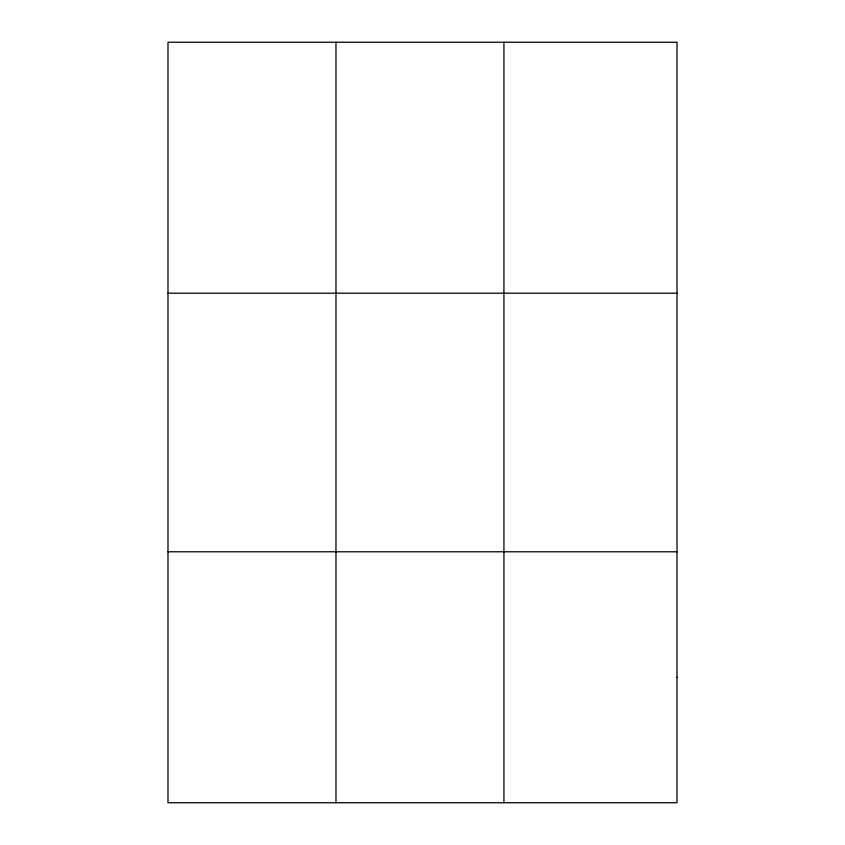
<?xml version="1.0" encoding="UTF-8"?>
<svg xmlns="http://www.w3.org/2000/svg" width="845" height="845" viewBox="0 0 845 845"><rect width="100%" height="100%" fill="white"/><g stroke="black" fill="none" stroke-linecap="round" stroke-linejoin="round"><path stroke-width="1.27" d="M335.972 42.25L335.972 802.75M503.937 42.25L503.937 802.75M167.997 293.215L677.003 293.215M167.997 551.785L677.003 551.785M677.003 677.268L677.003 802.75L167.997 802.75L167.997 42.25L677.003 42.25L677.003 677.268"/></g></svg>
